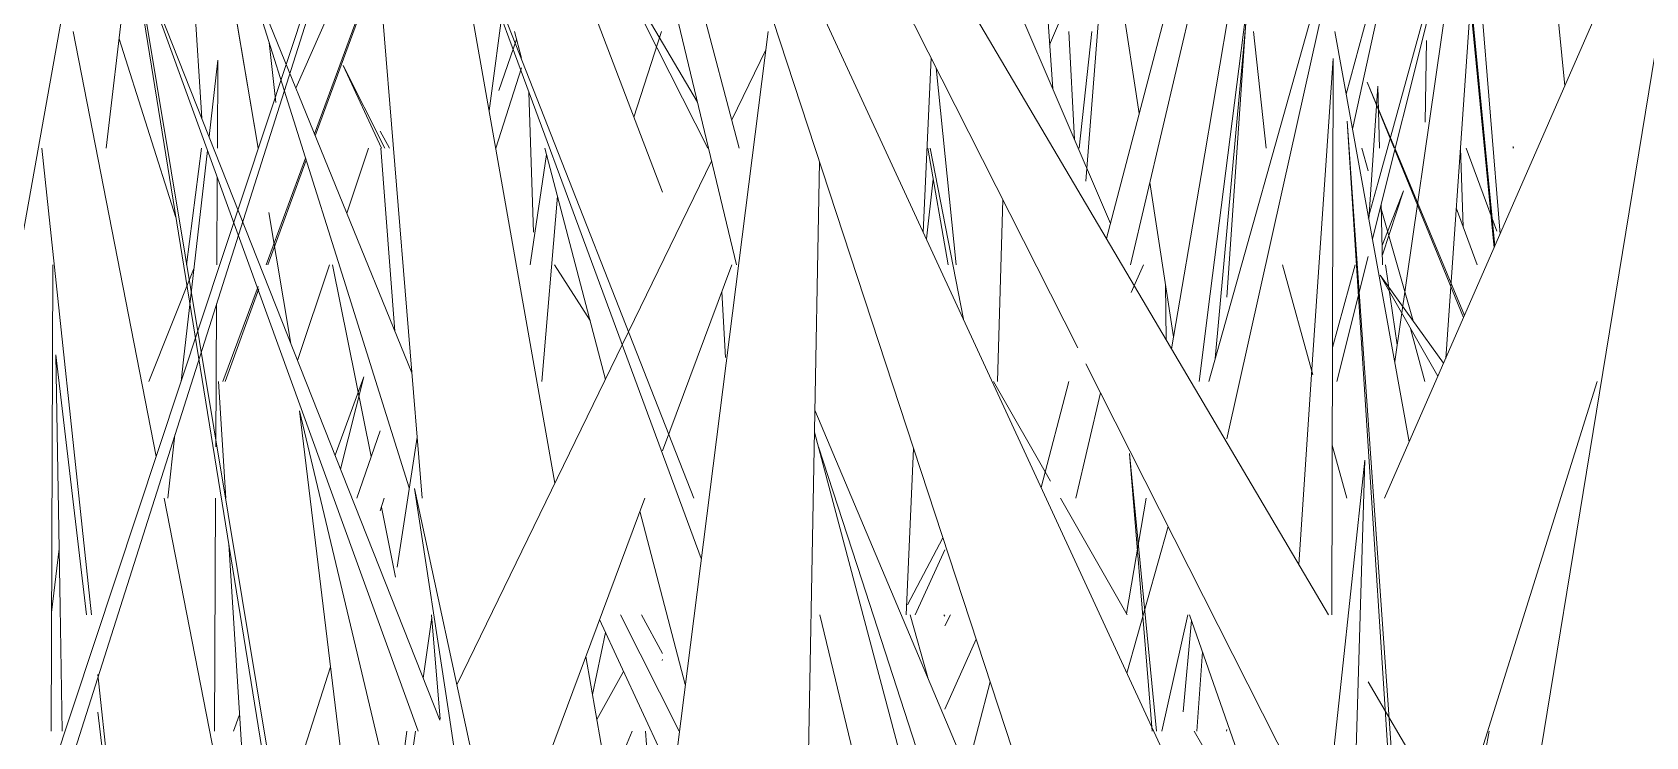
# Model space of a CAD drawing. Header units: millimetres. Extents: x -9575 to 27274, y -4387 to 11354.
# Drawn here: x -5360.57 to -5322.4, y 3071.94 to 3088.6 of the extents above; entities that cross this region are included whole.
import ezdxf

# ---------------------------------------------------------------- set-up
doc = ezdxf.new("R2010")
doc.units = ezdxf.units.MM
doc.layers.add('G-IMPT', color=8, linetype='Continuous', lineweight=9)

# ---------------------------------------------------------------- blocks, each defined once
blk = doc.blocks.new('Grass Array - 25_dwg-V51-North')
at = {"layer": 'G-IMPT'}
for p, q in [((-5343.91, 3083.1), (-5351.243, 3113.774)), ((-5355.753, 3111.913), (-5363.393, 3069.306)), ((-5351.344, 3077.582), (-5354.12, 3111.414)), ((-5325.844, 3083.828), (-5327.986, 3109.954)), ((-5325.986, 3083.503), (-5328.508, 3109.649)), ((-5335.155, 3083.72), (-5328.466, 3109.22)), ((-5348.158, 3102.138), (-5343.841, 3085.859)), ((-5351.244, 3048.964), (-5359.998, 3101.733)), ((-5352.118, 3100.095), (-5348.2, 3077.934)), ((-5365.076, 3054.258), (-5350.762, 3099.309)), ((-5348.07, 3099.467), (-5349.757, 3086.742)), ((-5327.441, 3098.696), (-5325.965, 3083.551)), ((-5357.289, 3098.163), (-5356.556, 3086.572)), ((-5355.223, 3085.859), (-5357.289, 3098.163)), ((-5333, 3058.27), (-5346.076, 3098.142)), ((-5331.041, 3098.224), (-5334.583, 3083.1)), ((-5329.332, 3086.309), (-5327.038, 3096.895)), ((-5357.617, 3096.036), (-5358.815, 3085.859)), ((-5335.802, 3095.918), (-5334.379, 3086.679)), ((-5329.905, 3074.823), (-5341.302, 3094.136)), ((-5329.905, 3074.823), (-5341.302, 3094.136)), ((-5328.574, 3077.582), (-5321.338, 3094.136)), ((-5348.995, 3093.593), (-5345.657, 3084.82)), ((-5335.061, 3084.08), (-5338.981, 3093.231)), ((-5332.917, 3085.214), (-5331.548, 3093.27)), ((-5332.305, 3082.338), (-5331.548, 3093.27)), ((-5328.862, 3083.711), (-5326.452, 3093.31)), ((-5328.731, 3085.053), (-5326.452, 3093.31)), ((-5344.914, 3077.582), (-5350.947, 3092.94)), ((-5347.962, 3084.866), (-5350.947, 3092.94)), ((-5341.805, 3092.947), (-5335.833, 3081.136)), ((-5332.732, 3080.341), (-5329.182, 3092.986)), ((-5330.989, 3084.886), (-5329.182, 3092.986)), ((-5326.59, 3092.927), (-5328.337, 3080.809)), ((-5329.482, 3087.139), (-5328.174, 3091.973)), ((-5358.414, 3091.933), (-5351.313, 3048)), ((-5354.33, 3087.276), (-5352.536, 3091.377)), ((-5335.151, 3091.377), (-5335.643, 3085.079)), ((-5350.925, 3072.328), (-5358.302, 3090.988)), ((-5355.477, 3083.205), (-5358.302, 3090.988)), ((-5326.426, 3090.921), (-5326.613, 3088.248)), ((-5344.587, 3085.859), (-5347.026, 3090.678)), ((-5344.83, 3086.946), (-5347.026, 3090.678)), ((-5353.738, 3090.33), (-5364.276, 3058.534)), ((-5351.588, 3080.547), (-5355.602, 3090.398)), ((-5355.602, 3090.398), (-5353.198, 3082.754)), ((-5353.872, 3086.152), (-5352.381, 3090.213)), ((-5336.505, 3088.304), (-5335.643, 3090.325)), ((-5336.425, 3087.265), (-5336.601, 3089.859)), ((-5332.698, 3082.416), (-5331.772, 3089.739)), ((-5332.581, 3080.88), (-5331.772, 3089.739)), ((-5324.311, 3087.336), (-5324.569, 3089.907)), ((-5355.223, 3085.859), (-5355.802, 3089.304)), ((-5342.042, 3089.405), (-5330.549, 3064.51)), ((-5352.876, 3088.933), (-5353.889, 3086.195)), ((-5359.598, 3088.618), (-5357.638, 3078.564)), ((-5348.995, 3087.991), (-5349.159, 3088.618)), ((-5348.307, 3048), (-5343.16, 3088.618)), ((-5346.332, 3086.594), (-5345.682, 3088.618)), ((-5336.044, 3088.618), (-5335.913, 3086.068)), ((-5335.801, 3085.859), (-5335.502, 3088.618)), ((-5331.676, 3088.618), (-5331.378, 3085.859)), ((-5327.994, 3078.91), (-5329.75, 3088.618)), ((-5327.994, 3078.91), (-5329.75, 3088.618)), ((-5322.095, 3088.585), (-5325.557, 3067.455)), ((-5357.168, 3084.222), (-5358.511, 3088.444)), ((-5354.807, 3086.937), (-5354.96, 3088.358)), ((-5349.111, 3088.434), (-5349.531, 3087.228)), ((-5344.02, 3086.533), (-5343.215, 3088.188)), ((-5327.619, 3086.474), (-5327.582, 3088.407)), ((-5327.13, 3080.886), (-5326.613, 3088.248)), ((-5356.382, 3086.133), (-5356.176, 3087.938)), ((-5356.186, 3085.859), (-5356.176, 3087.938)), ((-5352.223, 3085.859), (-5353.211, 3087.817)), ((-5352.305, 3085.859), (-5353.211, 3087.817)), ((-5349.601, 3085.86), (-5348.995, 3087.764)), ((-5339.3, 3087.993), (-5339.487, 3083.869)), ((-5339.182, 3087.759), (-5338.708, 3083.1)), ((-5330.279, 3080.857), (-5329.795, 3087.984)), ((-5329.824, 3074.823), (-5329.795, 3087.984)), ((-5328.988, 3087.424), (-5328.347, 3085.859)), ((-5328.988, 3087.424), (-5328.335, 3085.859)), ((-5348.705, 3083.873), (-5348.815, 3087.173)), ((-5328.947, 3084.182), (-5328.734, 3087.325)), ((-5328.695, 3085.859), (-5328.734, 3087.325)), ((-5352.118, 3085.859), (-5352.335, 3086.261)), ((-5329.46, 3086.498), (-5326.76, 3048.099)), ((-5329.46, 3086.498), (-5329.011, 3079.541)), ((-5359.163, 3074.823), (-5360.342, 3085.859)), ((-5356.563, 3085.859), (-5356.914, 3083.1)), ((-5352.615, 3085.859), (-5353.127, 3084.324)), ((-5352.32, 3085.859), (-5351.99, 3081.534)), ((-5347.006, 3080.39), (-5348.437, 3085.859)), ((-5338.9, 3083.1), (-5339.381, 3085.859)), ((-5338.539, 3081.818), (-5339.326, 3085.859)), ((-5328.967, 3085.325), (-5329.111, 3085.859)), ((-5328.327, 3085.841), (-5326.685, 3081.905)), ((-5326.715, 3083.998), (-5326.779, 3085.859)), ((-5326.715, 3083.998), (-5326.779, 3085.859)), ((-5326.644, 3085.859), (-5325.922, 3083.895)), ((-5325.529, 3085.859), (-5325.535, 3085.899)), ((-5325.531, 3085.859), (-5325.535, 3085.899)), ((-5356.986, 3080.855), (-5356.42, 3085.804)), ((-5354.1, 3085.625), (-5355.034, 3083.1)), ((-5354.992, 3083.1), (-5354.084, 3085.574)), ((-5350.52, 3073.163), (-5344.496, 3085.552)), ((-5348.771, 3083.207), (-5348.398, 3085.709)), ((-5341.942, 3085.536), (-5342.496, 3055.566)), ((-5328.332, 3085.822), (-5326.707, 3081.853)), ((-5356.2, 3083.1), (-5356.19, 3085.169)), ((-5339.415, 3083.714), (-5339.254, 3085.128)), ((-5332.917, 3085.214), (-5333.615, 3081.109)), ((-5348.51, 3080.341), (-5348.14, 3084.723)), ((-5347.962, 3084.866), (-5344.74, 3076.153)), ((-5334.128, 3085.046), (-5333.566, 3081.398)), ((-5330.989, 3084.886), (-5332.305, 3078.984)), ((-5328.731, 3085.053), (-5328.967, 3084.2)), ((-5328.634, 3083.56), (-5328.127, 3084.853)), ((-5328.628, 3083.333), (-5328.127, 3084.853)), ((-5354.448, 3081.238), (-5354.968, 3084.339)), ((-5354.448, 3081.238), (-5354.968, 3084.339)), ((-5337.609, 3084.648), (-5337.734, 3080.341)), ((-5328.621, 3083.1), (-5328.659, 3084.519)), ((-5327.9, 3081.771), (-5328.657, 3084.423)), ((-5326.387, 3083.1), (-5326.88, 3084.451)), ((-5351.433, 3072.065), (-5355.477, 3083.205)), ((-5348.771, 3083.207), (-5348.787, 3083.1)), ((-5329.708, 3080.341), (-5328.967, 3083.294)), ((-5360.119, 3072.065), (-5360.076, 3083.1)), ((-5357.808, 3080.341), (-5356.738, 3083.027)), ((-5353.534, 3083.1), (-5354.288, 3080.836)), ((-5353.461, 3083.1), (-5352.547, 3078.562)), ((-5348.211, 3083.1), (-5347.371, 3081.785)), ((-5345.657, 3078.702), (-5344.016, 3083.1)), ((-5334.569, 3082.445), (-5334.275, 3083.1)), ((-5330.275, 3080.5), (-5330.99, 3083.1)), ((-5329.27, 3083.1), (-5329.81, 3081.143)), ((-5327.314, 3080.466), (-5328.683, 3082.859)), ((-5327.181, 3080.771), (-5328.683, 3082.859)), ((-5328.28, 3081.208), (-5328.552, 3083.1)), ((-5355.225, 3082.585), (-5356.055, 3080.341)), ((-5356.005, 3080.341), (-5355.202, 3082.529)), ((-5351.646, 3077.825), (-5353.198, 3082.754)), ((-5344.255, 3082.461), (-5344.168, 3080.906)), ((-5333.742, 3081.326), (-5333.757, 3082.643)), ((-5332.698, 3082.416), (-5332.96, 3080.341)), ((-5356.222, 3078.793), (-5356.205, 3082.18)), ((-5327.621, 3080.341), (-5327.959, 3081.594)), ((-5359.909, 3075.001), (-5360.009, 3080.974)), ((-5359.283, 3074.823), (-5360.009, 3080.974)), ((-5356.986, 3080.855), (-5357.045, 3080.341)), ((-5335.643, 3080.76), (-5329.999, 3069.597)), ((-5330.279, 3080.857), (-5330.608, 3076.014)), ((-5356.162, 3080.341), (-5355.987, 3077.582)), ((-5353.402, 3078.594), (-5352.719, 3080.448)), ((-5353.272, 3078.263), (-5352.719, 3080.448)), ((-5337.828, 3080.341), (-5336.476, 3077.985)), ((-5336.7, 3077.833), (-5336.042, 3080.341)), ((-5323.547, 3080.341), (-5326.883, 3069.701)), ((-5335.293, 3080.069), (-5335.876, 3077.582)), ((-5354.246, 3079.642), (-5350.403, 3048)), ((-5354.246, 3079.642), (-5352.92, 3074.08)), ((-5338.368, 3070.94), (-5342.05, 3079.664)), ((-5326.976, 3048), (-5329.011, 3079.541)), ((-5357.19, 3079.08), (-5357.361, 3077.582)), ((-5352.335, 3079.172), (-5352.888, 3077.582)), ((-5351.937, 3075.944), (-5351.462, 3079.02)), ((-5342.06, 3079.142), (-5339.452, 3069.306)), ((-5340.945, 3075.646), (-5341.968, 3078.795)), ((-5339.718, 3078.754), (-5339.896, 3074.823)), ((-5333.969, 3072.065), (-5334.609, 3078.635)), ((-5334.163, 3073.147), (-5334.609, 3078.635)), ((-5329.472, 3077.582), (-5329.815, 3078.83)), ((-5329.983, 3048), (-5329.039, 3078.478)), ((-5329.629, 3073.019), (-5329.039, 3078.478)), ((-5357.446, 3077.582), (-5351.678, 3048)), ((-5356.255, 3072.065), (-5356.228, 3077.582)), ((-5352.335, 3077.282), (-5352.239, 3077.582)), ((-5347.296, 3058.27), (-5351.525, 3077.807)), ((-5350.712, 3072.492), (-5351.525, 3077.807)), ((-5349.162, 3069.306), (-5346.075, 3077.582)), ((-5336.245, 3077.582), (-5334.662, 3074.823)), ((-5334.214, 3077.582), (-5334.678, 3074.852)), ((-5352.307, 3077.369), (-5351.973, 3075.708)), ((-5345.117, 3073.173), (-5346.19, 3077.273)), ((-5334.671, 3073.438), (-5333.696, 3076.909)), ((-5359.932, 3076.377), (-5360.108, 3074.878)), ((-5355.919, 3076.495), (-5355.388, 3068.107)), ((-5339.864, 3075.058), (-5339.025, 3076.64)), ((-5339.678, 3074.823), (-5338.981, 3076.357)), ((-5340.945, 3075.646), (-5332.305, 3049.049)), ((-5359.909, 3075.001), (-5359.86, 3072.065)), ((-5350.915, 3072.35), (-5351.118, 3074.823)), ((-5345.259, 3072.065), (-5346.651, 3074.823)), ((-5345.657, 3073.904), (-5346.154, 3074.823)), ((-5339.953, 3066.547), (-5341.932, 3074.823)), ((-5339.38, 3073.339), (-5339.798, 3074.823)), ((-5338.981, 3074.785), (-5339, 3074.823)), ((-5338.981, 3074.557), (-5338.847, 3074.823)), ((-5333.233, 3074.823), (-5333.848, 3072.065)), ((-5333.194, 3074.823), (-5331.676, 3070.488)), ((-5351.318, 3073.322), (-5351.112, 3074.753)), ((-5347.316, 3072.937), (-5347.003, 3074.399)), ((-5347.147, 3074.709), (-5345.657, 3071.489)), ((-5333.344, 3072.527), (-5333.146, 3074.689)), ((-5347.836, 3052.752), (-5352.92, 3074.08)), ((-5338.239, 3074.243), (-5338.981, 3072.585)), ((-5347.474, 3073.831), (-5346.186, 3066.547)), ((-5345.667, 3073.739), (-5345.657, 3073.763)), ((-5333.016, 3072.065), (-5332.886, 3073.945)), ((-5356.31, 3048.119), (-5359.011, 3073.404)), ((-5354.72, 3069.796), (-5353.511, 3073.591)), ((-5347.211, 3072.342), (-5346.579, 3073.482)), ((-5344.461, 3048.246), (-5337.907, 3073.231)), ((-5334.163, 3073.147), (-5334.075, 3072.065)), ((-5329.629, 3073.019), (-5332.305, 3048.267)), ((-5325.629, 3067.576), (-5328.967, 3073.233)), ((-5325.629, 3067.576), (-5328.967, 3073.233)), ((-5358.001, 3063.952), (-5359.011, 3072.515)), ((-5350.712, 3072.492), (-5346.97, 3048)), ((-5355.809, 3072.065), (-5355.673, 3072.434)), ((-5332.305, 3072.106), (-5332.316, 3072.065)), ((-5351.703, 3072.065), (-5351.946, 3070.228)), ((-5351.688, 3070.76), (-5351.5, 3072.065)), ((-5346.373, 3072.065), (-5346.929, 3070.748)), ((-5345.752, 3068.166), (-5346.062, 3072.065)), ((-5333.078, 3072.065), (-5332.305, 3070.716)), ((-5326.615, 3069.306), (-5326.101, 3072.065))]:
    blk.add_line(p, q, dxfattribs=at)
blk = doc.blocks.new('Grass Array - Grass Array-V52-North')
blk.add_blockref('Grass Array - 25_dwg-V51-North', (0, 0))

msp = doc.modelspace()

# ---------------------------------------------------------------- block references
msp.add_blockref('Grass Array - Grass Array-V52-North', (0, 0))

doc.saveas('drawing.dxf')
